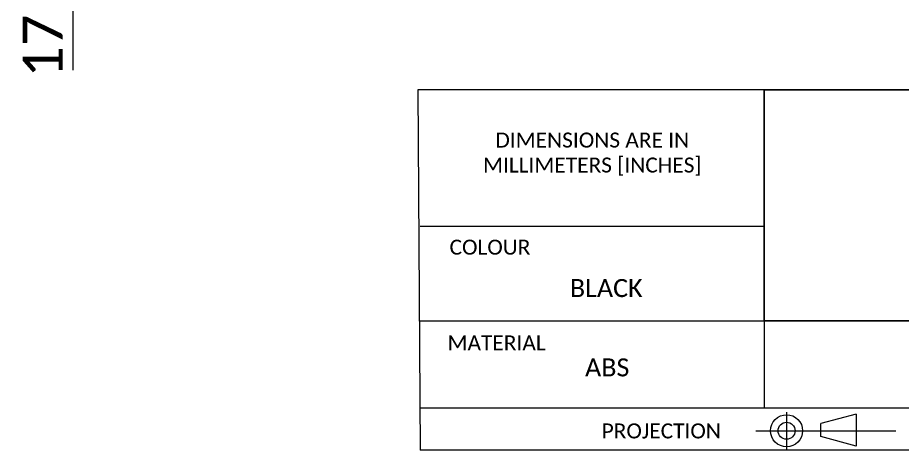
# Model space of a CAD drawing. Header units: millimetres. Extents: x 305 to 730, y -58 to 227.
# Drawn here: x 563.5 to 652, y -33.9 to 9.4 of the extents above; entities that cross this region are included whole.
import ezdxf

# ---------------------------------------------------------------- set-up
doc = ezdxf.new("R2010")
doc.units = ezdxf.units.MM
doc.header["$PDSIZE"] = -1
doc.styles.add('SLDTEXTSTYLE0', font='calibri.ttf')
doc.styles.add('SLDTEXTSTYLE1', font='calibri.ttf')
doc.styles.get("Standard").update_dxf_attribs({"font": 'calibri.ttf'})
doc.dimstyles.new('SLDDIMSTYLE2', dxfattribs={"dimtxt": 4, "dimasz": 6, "dimexe": 0, "dimexo": 0.0625, "dimgap": 1, "dimtad": 1, "dimrnd": 1e-09, "dimzin": 4, "dimdsep": 46, "dimtxsty": 'SLDTEXTSTYLE1', "dimsah": 1, "dimcen": 0.09, "dimadec": 0, "dimazin": 1, "dimtfac": 1, "dimtofl": 0, "dimtmove": 0, "dimatfit": 3, "dimfxl": 1, "dimfrac": 2, "dimtolj": 1, "dimtzin": 12, "dimarcsym": 0})
picture_1 = doc.add_image_def('image1.png', size_in_pixel=(2256, 690))

# ---------------------------------------------------------------- blocks, each defined once
blk = doc.blocks.new('*D108')
at = {"color": 0, "linetype": 'Continuous', "lineweight": -2, "transparency": 16777216}
for p, q in [((579.119, 68.853), (568.956, 68.853)), ((568.956, 62.853), (568.956, 57.353)), ((591.705, 51.353), (568.956, 51.353)), ((568.956, 51.353), (568.956, 4.124))]:
    blk.add_line(p, q, dxfattribs=at)
at = {"color": 0, "linetype": 'Continuous', "transparency": 16777216}
for points in [[(567.956, 62.853), (569.956, 62.853), (568.956, 68.853)], [(567.956, 57.353), (569.956, 57.353), (568.956, 51.353)]]:
    blk.add_solid(points, dxfattribs=at)
at = {"layer": 'Defpoints', "color": 0, "linetype": 'Continuous', "transparency": 16777216}
for p in [(579.182, 68.853), (568.956, 51.353), (591.768, 51.353)]:
    blk.add_point(p, dxfattribs=at)
at = {"color": 0, "linetype": 'Continuous', "lineweight": 0, "transparency": 16777216, "insert": (563.956, 18.624), "char_height": 4, "attachment_point": 2, "rotation": 90, "style": 'SLDTEXTSTYLE1'}
blk.add_mtext('\\A1;17.50 [0.69]', dxfattribs=at)
blk = doc.blocks.new('SW_NOTE_6')
at = {"color": 0, "linetype": 'Continuous', "lineweight": 0, "insert": (14.044, -0.566), "char_height": 1.5, "attachment_point": 2}
blk.add_mtext('DIMENSIONS ARE IN\\PMILLIMETERS [INCHES]', dxfattribs=at)

msp = doc.modelspace()

# ---------------------------------------------------------------- linework, layer by layer
for p, q in [((713.79154, 2.15371), (603.51675, 2.15371)), ((603.51675, 2.15371), (603.7354, -33.92362))]:
    msp.add_line(p, q)
at = {"color": 7, "linetype": 'Continuous', "lineweight": 0}
for p, q in [((638.16705, 2.15371), (638.16705, -29.67362)), ((638.16705, -11.5054), (603.7354, -11.5054)), ((603.7354, -20.97612), (713.79154, -20.97612)), ((603.7354, -29.67362), (713.79154, -29.67362)), ((640.42672, -30.10268), (640.42672, -33.84142)), ((647.39313, -30.29446), (643.84863, -31.24421)), ((647.39313, -30.29446), (647.39313, -33.50218)), ((643.84863, -32.55243), (643.84863, -31.24421)), ((637.34065, -31.96666), (651.36644, -31.96666)), ((647.39313, -33.50218), (643.84863, -32.55243))]:
    msp.add_line(p, q, dxfattribs=at)
at = {"linetype": 'Continuous'}
msp.add_line((713.79154, -33.92362), (603.7354, -33.92362), dxfattribs=at)
at = {"color": 7, "linetype": 'Continuous', "lineweight": 0}
for radius in [1.60386, 0.85366]:
    msp.add_circle((640.42672, -31.96666), radius, dxfattribs=at)

# ---------------------------------------------------------------- block references
msp.add_blockref('SW_NOTE_6', (606.93495, -1.55159), dxfattribs=at)

# ---------------------------------------------------------------- texts
for s, insert, char_height, attachment_point in [('COLOUR', (606.68756, -12.83845), 1.5, 1), ('MATERIAL', (606.48625, -22.42124), 1.5, 1), ('ABS', (622.46814, -24.72655), 1.8, 2), ('PROJECTION', (621.9161, -31.23566), 1.4986, 1)]:
    msp.add_mtext(s, dxfattribs=dict(at, insert=insert, char_height=char_height, attachment_point=attachment_point))
at = {"color": 7, "linetype": 'Continuous', "lineweight": 0, "insert": (622.37319, -16.78288), "char_height": 1.8, "attachment_point": 2, "style": 'SLDTEXTSTYLE0'}
msp.add_mtext('BLACK', dxfattribs=at)

# ---------------------------------------------------------------- dimensions: what is measured, and where the dimension line sits
at = {"color": 7, "linetype": 'Continuous', "lineweight": 0}
dim = msp.add_linear_dim(base=(568.95646, 51.3534), p1=(579.1817, 68.8534), p2=(591.76753, 51.3534), angle=90, dimstyle='SLDDIMSTYLE2', dxfattribs=at)
dim.commit()
dim.dimension.update_dxf_attribs({"geometry": '*D108', "text_midpoint": (568.95646, 18.62404), "dimtype": 160})

# ---------------------------------------------------------------- pictures from other files: only their frames are drawn
image = msp.add_image(picture_1, insert=(638.16705, -20.97612), size_in_units=(75.62449, 23.12983), dxfattribs=at)
image.dxf.flags = 7

doc.saveas('drawing.dxf')
